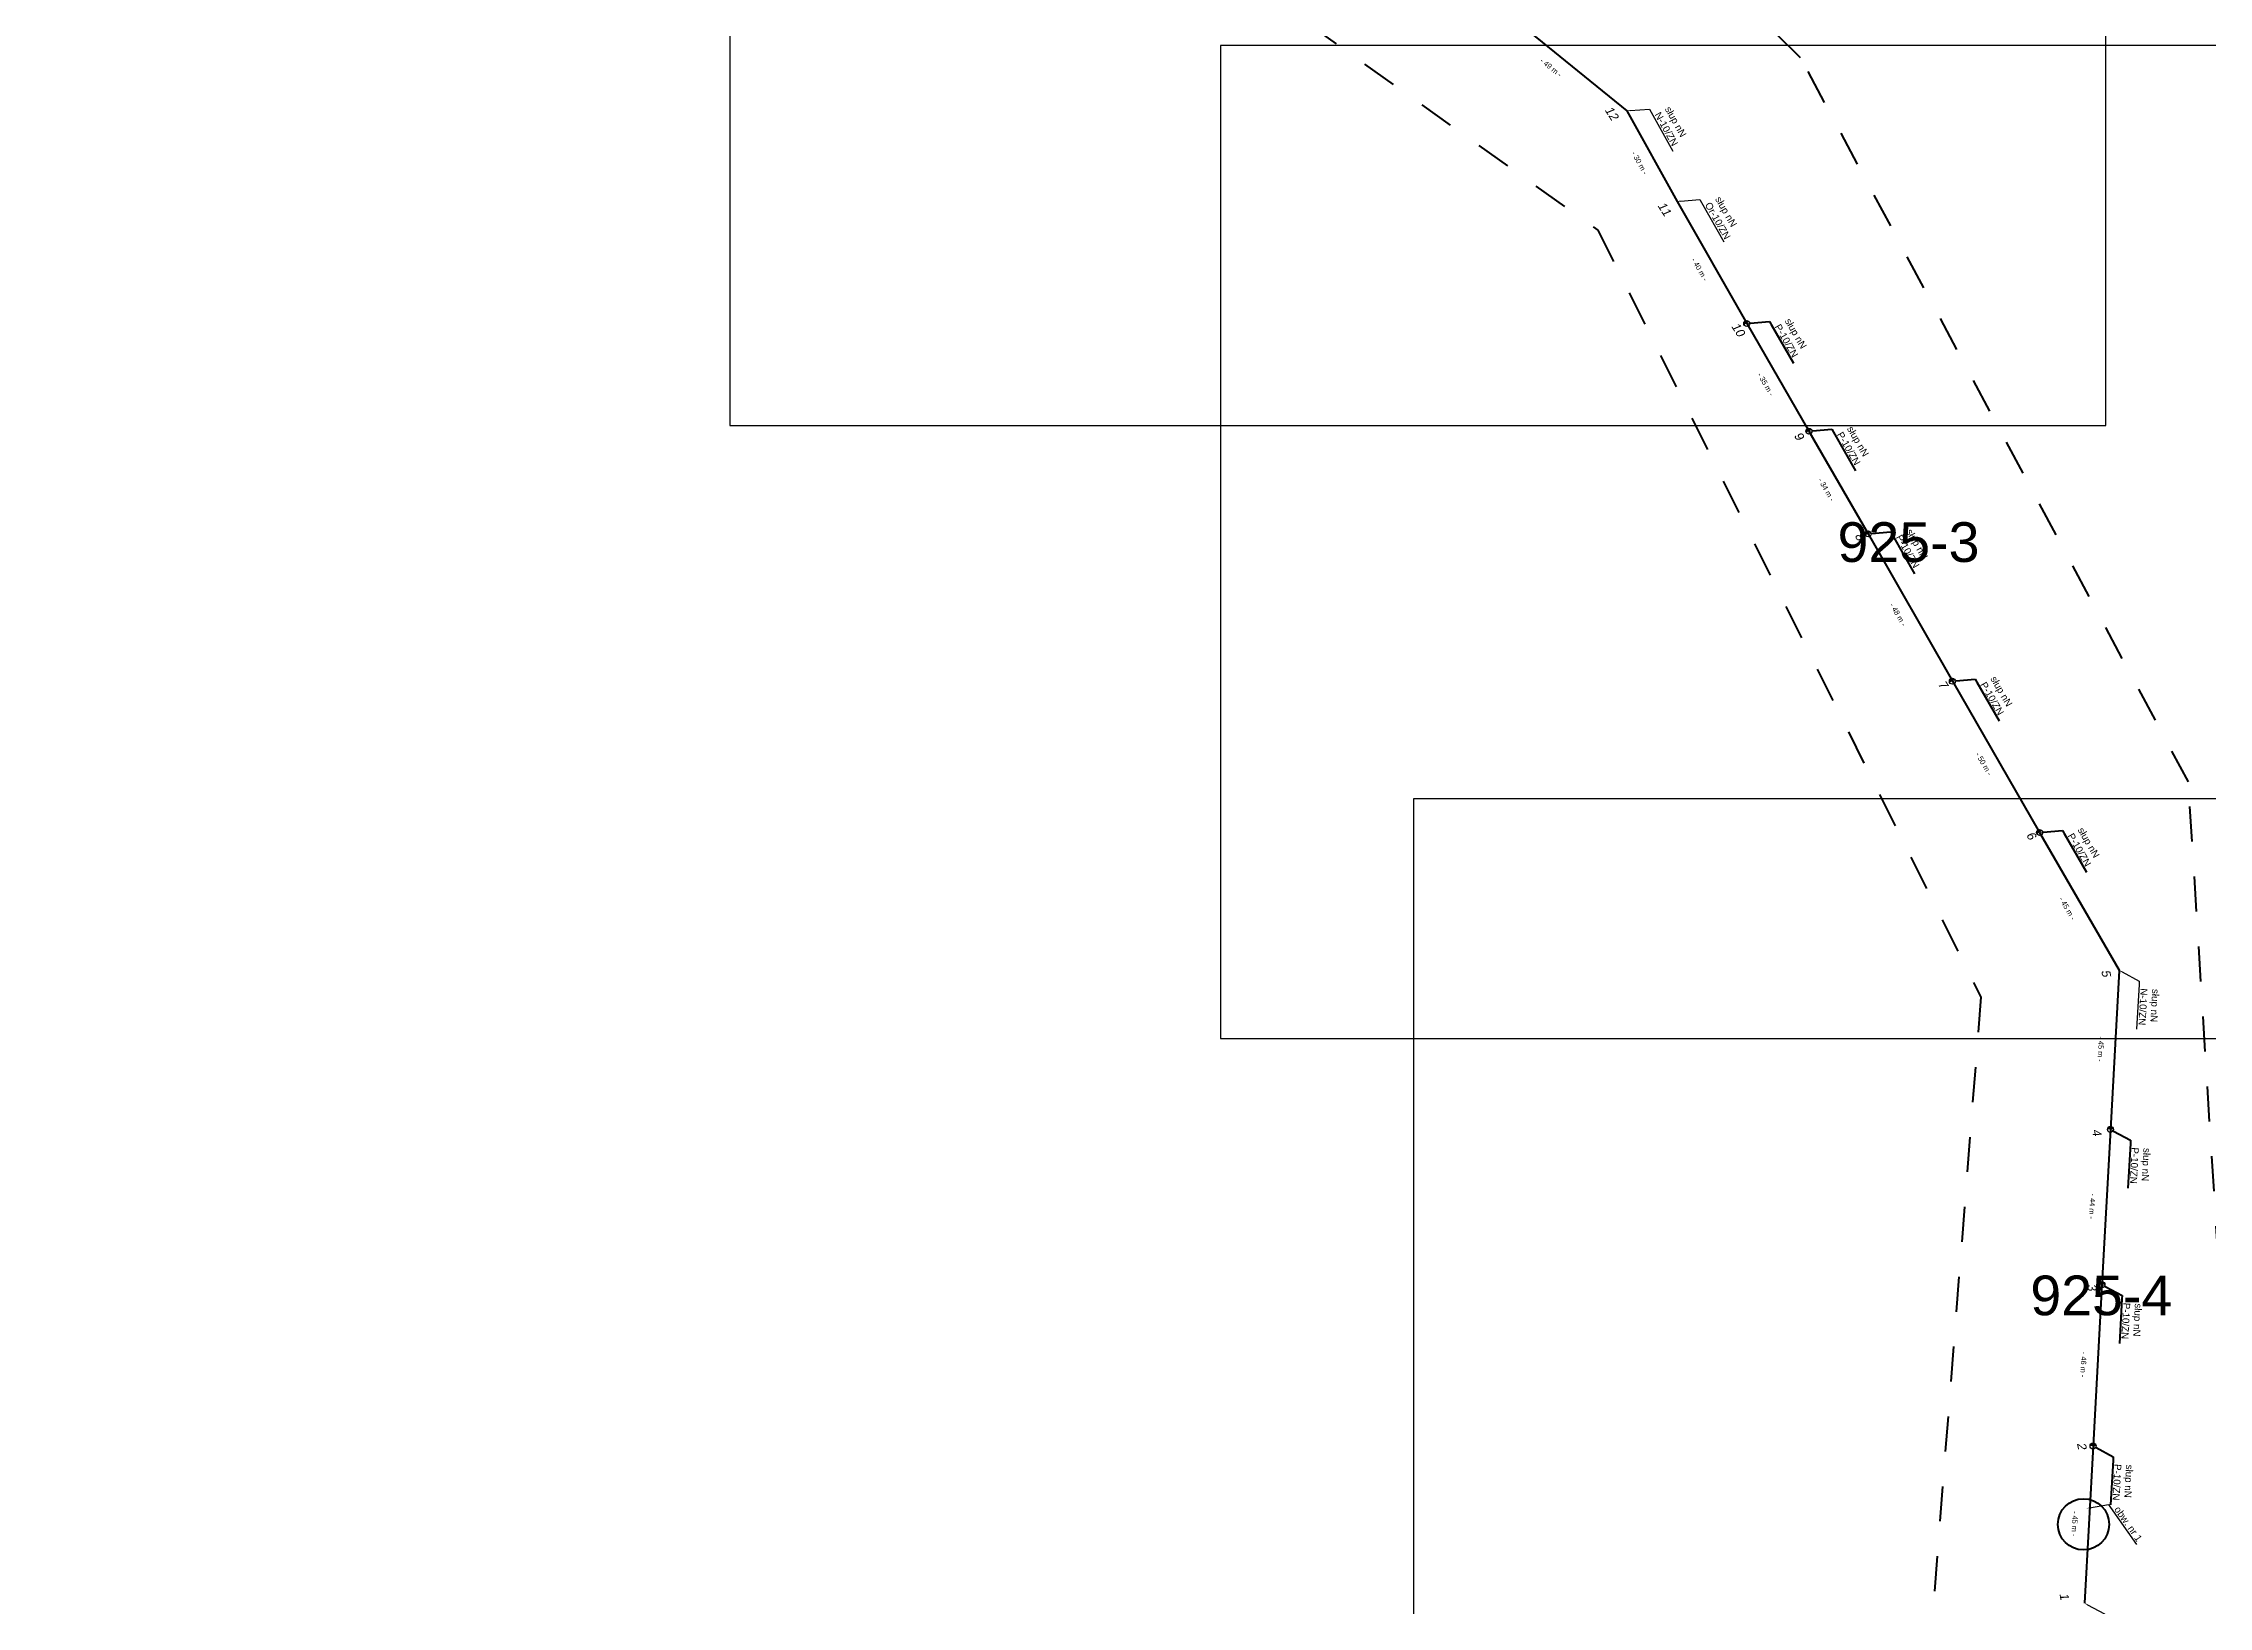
# Model space of a CAD drawing. Header units: millimetres. Extents: x 7543989 to 7550438, y 5805434 to 5809135.
# Drawn here: x 7546707 to 7547325, y 5806608 to 5807054 of the extents above; entities that cross this region are included whole.
import ezdxf
from ezdxf import colors
from ezdxf.entities.mleader import LeaderData, LeaderLine
from ezdxf.enums import TextEntityAlignment as Align
from ezdxf.math import Vec2, Vec3

# ---------------------------------------------------------------- set-up
doc = ezdxf.new("R2010")
doc.units = ezdxf.units.MM
doc.linetypes.add('4002', pattern=[2, 1, -1])
doc.layers.add('!tele', color=30, linetype='Continuous', lineweight=50, plot=False)
for name, color, linetype, lineweight in [('!trafo', 6, '4002', 50), ('_numery', 7, 'Continuous', 40), ('_PRZEWIESZENIA', 6, 'Continuous', 50)]:
    doc.layers.add(name, color=color, linetype=linetype, lineweight=lineweight)
doc.layers.add('_MM opisy', color=7, linetype='Continuous')
doc.layers.add('_MM slupy', color=5, linetype='Continuous')
doc.layers.add('DIM', color=7, linetype='Continuous', plot=False)
doc.styles.get("Standard").update_dxf_attribs({"font": 'arial.ttf'})
doc.dimstyles.new('opis linie', dxfattribs={"dimtxt": 1.5, "dimasz": 0.18, "dimexe": 0.18, "dimexo": 0.0625, "dimgap": 2.5, "dimtad": 4, "dimdec": 0, "dimzin": 0, "dimdsep": 46, "dimtxsty": 'Standard', "dimcen": 0.09, "dimse1": 1, "dimse2": 1, "dimsd1": 1, "dimsd2": 1, "dimclrt": 256, "dimadec": 0, "dimazin": 0, "dimtfac": 1, "dimtdec": 0, "dimtofl": 0, "dimtmove": 0, "dimatfit": 3, "dimfxl": 1, "dimtfill": 1, "dimtolj": 1, "dimtzin": 0, "dimarcsym": 0})

# ---------------------------------------------------------------- blocks, each defined once
blk = doc.blocks.new('ZN')
at = {"layer": '_MM slupy', "transparency": 33554687}
h = blk.add_hatch(color=256, dxfattribs=at)
h.dxf.hatch_style = 1
h.paths.add_polyline_path([(0, -0.86), (0, 0.86, 1)])
at = {"layer": '_MM slupy'}
blk.add_circle((0, 0), 0.857, dxfattribs=at)
blk = doc.blocks.new('*D310')
at = {"layer": 'Defpoints', "color": 0}
for p in [(7547120.66, 5807066), (7547158.38, 5807034.44), (7547158.85, 5807035.02)]:
    blk.add_point(p, dxfattribs=at)
at = {"layer": 'DIM', "insert": (7547137.23, 5807047.39), "char_height": 1.5, "attachment_point": 5, "rotation": 320.95079, "bg_fill": 3, "box_fill_scale": 1.1, "bg_fill_color": 9, "bg_fill_true_color": 13158600, "bg_fill_transparency": 0}
blk.add_mtext('\\A1;- 49 m -', dxfattribs=at)
blk = doc.blocks.new('*D311')
at = {"layer": 'Defpoints', "color": 0}
for p in [(7547158.85, 5807035.02), (7547172.53, 5807008.82), (7547173.19, 5807009.18)]:
    blk.add_point(p, dxfattribs=at)
at = {"layer": 'DIM', "insert": (7547162.51, 5807020.15), "char_height": 1.5, "attachment_point": 5, "rotation": 299.02824, "bg_fill": 3, "box_fill_scale": 1.1, "bg_fill_color": 9, "bg_fill_true_color": 13158600, "bg_fill_transparency": 0}
blk.add_mtext('\\A1;- 30 m -', dxfattribs=at)
blk = doc.blocks.new('*D312')
at = {"layer": 'Defpoints', "color": 0}
for p in [(7547173.19, 5807009.18), (7547192.42, 5806973.96), (7547193.07, 5806974.33)]:
    blk.add_point(p, dxfattribs=at)
at = {"layer": 'DIM', "insert": (7547179.64, 5806989.77), "char_height": 1.5, "attachment_point": 5, "rotation": 299.70237, "bg_fill": 3, "box_fill_scale": 1.1, "bg_fill_color": 9, "bg_fill_true_color": 13158600, "bg_fill_transparency": 0}
blk.add_mtext('\\A1;- 40 m -', dxfattribs=at)
blk = doc.blocks.new('*D313')
at = {"layer": 'Defpoints', "color": 0}
for p in [(7547193.07, 5806974.33), (7547210.18, 5806943.22), (7547210.83, 5806943.6)]:
    blk.add_point(p, dxfattribs=at)
at = {"layer": 'DIM', "insert": (7547198.47, 5806956.96), "char_height": 1.5, "attachment_point": 5, "rotation": 300.0252, "bg_fill": 3, "box_fill_scale": 1.1, "bg_fill_color": 9, "bg_fill_true_color": 13158600, "bg_fill_transparency": 0}
blk.add_mtext('\\A1;- 35 m -', dxfattribs=at)
blk = doc.blocks.new('*D314')
at = {"layer": 'Defpoints', "color": 0}
for p in [(7547210.83, 5806943.6), (7547227.03, 5806913.91), (7547227.68, 5806914.28)]:
    blk.add_point(p, dxfattribs=at)
at = {"layer": 'DIM', "insert": (7547215.77, 5806926.94), "char_height": 1.5, "attachment_point": 5, "rotation": 299.88568, "bg_fill": 3, "box_fill_scale": 1.1, "bg_fill_color": 9, "bg_fill_true_color": 13158600, "bg_fill_transparency": 0}
blk.add_mtext('\\A1;- 34 m -', dxfattribs=at)
blk = doc.blocks.new('*D315')
at = {"layer": 'Defpoints', "color": 0}
for p in [(7547227.68, 5806914.28), (7547251.09, 5806871.85), (7547251.74, 5806872.22)]:
    blk.add_point(p, dxfattribs=at)
at = {"layer": 'DIM', "insert": (7547236.22, 5806891.26), "char_height": 1.5, "attachment_point": 5, "rotation": 299.77128, "bg_fill": 3, "box_fill_scale": 1.1, "bg_fill_color": 9, "bg_fill_true_color": 13158600, "bg_fill_transparency": 0}
blk.add_mtext('\\A1;- 48 m -', dxfattribs=at)
blk = doc.blocks.new('*D316')
at = {"layer": 'Defpoints', "color": 0}
for p in [(7547251.74, 5806872.22), (7547276, 5806828.68), (7547276.64, 5806829.05)]:
    blk.add_point(p, dxfattribs=at)
at = {"layer": 'DIM', "insert": (7547260.71, 5806848.63), "char_height": 1.5, "attachment_point": 5, "rotation": 299.98327, "bg_fill": 3, "box_fill_scale": 1.1, "bg_fill_color": 9, "bg_fill_true_color": 13158600, "bg_fill_transparency": 0}
blk.add_mtext('\\A1;- 50 m -', dxfattribs=at)
blk = doc.blocks.new('*D317')
at = {"layer": 'Defpoints', "color": 0}
for p in [(7547276.64, 5806829.05), (7547298.67, 5806789.35), (7547299.32, 5806789.72)]:
    blk.add_point(p, dxfattribs=at)
at = {"layer": 'DIM', "insert": (7547284.51, 5806807.38), "char_height": 1.5, "attachment_point": 5, "rotation": 299.9622, "bg_fill": 3, "box_fill_scale": 1.1, "bg_fill_color": 9, "bg_fill_true_color": 13158600, "bg_fill_transparency": 0}
blk.add_mtext('\\A1;- 45 m -', dxfattribs=at)
blk = doc.blocks.new('*D379')
at = {"layer": 'Defpoints', "color": 0}
for p in [(7547299.32, 5806789.68), (7547296.09, 5806744.36), (7547296.84, 5806744.32)]:
    blk.add_point(p, dxfattribs=at)
at = {"layer": 'DIM', "insert": (7547294.07, 5806767.22), "char_height": 1.5, "attachment_point": 5, "rotation": 266.86762, "bg_fill": 3, "box_fill_scale": 1.1, "bg_fill_color": 9, "bg_fill_true_color": 13158600, "bg_fill_transparency": 0}
blk.add_mtext('\\A1;- 45 m -', dxfattribs=at)
blk = doc.blocks.new('*D380')
at = {"layer": 'Defpoints', "color": 0}
for p in [(7547296.84, 5806744.32), (7547293.66, 5806700.02), (7547294.41, 5806699.98)]:
    blk.add_point(p, dxfattribs=at)
at = {"layer": 'DIM', "insert": (7547291.63, 5806722.37), "char_height": 1.5, "attachment_point": 5, "rotation": 266.86762, "bg_fill": 3, "box_fill_scale": 1.1, "bg_fill_color": 9, "bg_fill_true_color": 13158600, "bg_fill_transparency": 0}
blk.add_mtext('\\A1;- 44 m -', dxfattribs=at)
blk = doc.blocks.new('*D381')
at = {"layer": 'Defpoints', "color": 0}
for p in [(7547294.41, 5806699.98), (7547291.14, 5806653.99), (7547291.89, 5806653.95)]:
    blk.add_point(p, dxfattribs=at)
at = {"layer": 'DIM', "insert": (7547289.14, 5806677.18), "char_height": 1.5, "attachment_point": 5, "rotation": 266.86762, "bg_fill": 3, "box_fill_scale": 1.1, "bg_fill_color": 9, "bg_fill_true_color": 13158600, "bg_fill_transparency": 0}
blk.add_mtext('\\A1;- 46 m -', dxfattribs=at)
blk = doc.blocks.new('*D382')
at = {"layer": 'Defpoints', "color": 0}
for p in [(7547291.89, 5806653.95), (7547288.65, 5806609.17), (7547289.39, 5806609.13)]:
    blk.add_point(p, dxfattribs=at)
at = {"layer": 'DIM', "insert": (7547286.64, 5806631.76), "char_height": 1.5, "attachment_point": 5, "rotation": 266.81341, "bg_fill": 3, "box_fill_scale": 1.1, "bg_fill_color": 9, "bg_fill_true_color": 13158600, "bg_fill_transparency": 0}
blk.add_mtext('\\A1;- 45 m -', dxfattribs=at)
blk = doc.blocks.new('q')
at = {"layer": '_MM slupy'}
blk.add_blockref('ZN', (0, 0), dxfattribs=at)
at = {"layer": '_MM opisy'}
ml = blk.add_multileader_mtext('Standard', dxfattribs=at)
ml.set_content('\\pxql;słup nN\\PP-10/ZN', color=256)
ml.set_leader_properties()
ml.build(insert=Vec2(0, 0))
ml.multileader.update_dxf_attribs({"has_text_frame": 1, "text_left_attachment_type": 5, "text_right_attachment_type": 5, "dogleg_length": 1, "arrow_head_size": 1})
ctx = ml.context
ctx.base_point, ctx.char_height, ctx.arrow_head_size, ctx.landing_gap_size, ctx.plane_origin = Vec3(3.75, 5.9), 2, 1, 1, Vec3(1.72, -1.42)
ctx.left_attachment, ctx.right_attachment = 5, 5
notes = []
notes.append((ctx, [(0, (1, 1, 0), (2.75, 5.9), (1, 0), 1, [(0, [(0, 0), (2.75, 5.9)], 0, [])])]))
ctx.mtext.insert, ctx.mtext.flow_direction = Vec3(4.75, 11.7), 5
ctx.mtext.has_bg_fill, ctx.mtext.bg_color, ctx.mtext.bg_scale_factor, ctx.mtext.bg_transparency, ctx.mtext.use_window_bg_color = 1, -1023410175, 1, 0, 1
for ctx, leaders in notes:
    for number, flags, end, landing, length, lines in leaders:
        leader = LeaderData()
        leader.index, (leader.has_last_leader_line, leader.has_dogleg_vector, leader.attachment_direction) = number, flags
        leader.last_leader_point, leader.dogleg_vector, leader.dogleg_length = Vec3(end), Vec3(landing), length
        for number, points, colour, breaks in lines:
            line = LeaderLine()
            line.index, line.vertices, line.color, line.breaks = number, Vec3.list(points), colors.encode_raw_color(colour), breaks
            leader.lines.append(line)
        ctx.leaders.append(leader)

msp = doc.modelspace()

# ---------------------------------------------------------------- linework, layer by layer
at = {"layer": '!tele', "elevation": 128.39}
for points in [[(7546753, 5807364.54), (7546789.8, 5807342.99), (7546826.37, 5807322.07), (7546858.1, 5807303.47), (7546890.33, 5807282.98), (7546919.55, 5807253.69), (7546951.96, 5807219.03), (7546982.28, 5807186.48), (7547015.93, 5807152.6), (7547051.12, 5807122.23), (7547086.27, 5807093.58), (7547120.66, 5807066), (7547158.85, 5807035.02), (7547173.19, 5807009.18), (7547193.07, 5806974.33), (7547210.83, 5806943.6), (7547227.68, 5806914.28), (7547251.74, 5806872.22), (7547276.64, 5806829.05), (7547299.32, 5806789.72), (7547299.32, 5806789.68)], [(7547299.32, 5806789.68), (7547296.84, 5806744.32), (7547294.41, 5806699.98), (7547291.89, 5806653.95), (7547289.39, 5806609.13)]]:
    msp.add_lwpolyline(points, dxfattribs=at)
at = {"layer": '!trafo', "ltscale": 10}
msp.add_lwpolyline([(7546747.54, 5807433.55), (7546707.13, 5807334.94), (7547051.46, 5807071.49), (7547150.64, 5807000.95), (7547259.86, 5806782.01), (7547244.22, 5806581.99), (7547760.47, 5806214.35), (7547791.76, 5806291.46), (7547331.38, 5806646.8), (7547319.09, 5806843.46), (7547208.46, 5807050.19), (7546929.11, 5807322.84)], close=True, dxfattribs=at)

# ---------------------------------------------------------------- next in the draw order: block references
at = {"layer": '!tele'}
for p, rotation in [((7547193.07, 5806974.33), 300.0252008884439), ((7547210.83, 5806943.6), 299.885682701704), ((7547227.68, 5806914.28), 299.7712808251049), ((7547251.74, 5806872.22), 299.9832661638729), ((7547276.64, 5806829.05), 299.9621960399915), ((7547296.84, 5806744.32), 266.8676185317591), ((7547294.41, 5806699.98), 266.8676185321074), ((7547291.89, 5806653.95), 266.8134115662842)]:
    msp.add_blockref('q', p, dxfattribs=dict(at, rotation=rotation))

# ---------------------------------------------------------------- next in the draw order: leaders
at = {"layer": '_MM opisy'}
ml = msp.add_multileader_mtext('Standard', dxfattribs=at)
ml.set_content('\\pxql;słup nN\\PN-10/ZN', color=256)
ml.set_leader_properties()
ml.build(insert=Vec2(0, 0))
ml.multileader.update_dxf_attribs({"has_text_frame": 1, "text_left_attachment_type": 5, "text_right_attachment_type": 5, "dogleg_length": 1, "arrow_head_size": 1})
ctx = ml.context
ctx.base_point, ctx.char_height, ctx.arrow_head_size, ctx.landing_gap_size, ctx.plane_origin, ctx.plane_x_axis, ctx.plane_y_axis = Vec3(7547165.83, 5807034.6), 2, 1, 1, Vec3(7547158.44, 5807032.83), Vec3(0.485241, -0.874381), Vec3(0.874381, 0.485241)
ctx.left_attachment, ctx.right_attachment = 5, 5
notes = []
notes.append((ctx, [(0, (1, 1, 0), (7547165.35, 5807035.48), (0.485241, -0.874381), 1, [(0, [(7547158.85, 5807035.02), (7547165.35, 5807035.48)], 0, [])])]))
ctx.mtext.insert, ctx.mtext.text_direction, ctx.mtext.flow_direction = Vec3(7547171.39, 5807036.54), Vec3(0.485241, -0.874381), 5
ctx.mtext.has_bg_fill, ctx.mtext.bg_color, ctx.mtext.bg_scale_factor, ctx.mtext.bg_transparency, ctx.mtext.use_window_bg_color = 1, -1023410175, 1, 0, 1
ml = msp.add_multileader_mtext('Standard', dxfattribs=at)
ml.set_content('\\pxql;słup nN\\POr-10/ZN', color=256)
ml.set_leader_properties()
ml.build(insert=Vec2(0, 0))
ml.multileader.update_dxf_attribs({"has_text_frame": 1, "text_left_attachment_type": 5, "text_right_attachment_type": 5, "dogleg_length": 1, "arrow_head_size": 1})
ctx = ml.context
ctx.base_point, ctx.char_height, ctx.arrow_head_size, ctx.landing_gap_size, ctx.plane_origin, ctx.plane_x_axis, ctx.plane_y_axis = Vec3(7547180.18, 5807008.84), 2, 1, 1, Vec3(7547172.81, 5807006.98), Vec3(0.495495, -0.868611), Vec3(0.868611, 0.495495)
ctx.left_attachment, ctx.right_attachment = 5, 5
notes.append((ctx, [(0, (1, 1, 0), (7547179.68, 5807009.71), (0.495495, -0.868611), 1, [(0, [(7547173.19, 5807009.18), (7547179.68, 5807009.71)], 0, [])])]))
ctx.mtext.insert, ctx.mtext.text_direction, ctx.mtext.flow_direction = Vec3(7547185.71, 5807010.85), Vec3(0.495495, -0.868611), 5
ctx.mtext.has_bg_fill, ctx.mtext.bg_color, ctx.mtext.bg_scale_factor, ctx.mtext.bg_transparency, ctx.mtext.use_window_bg_color = 1, -1023410175, 1, 0, 1
ml = msp.add_multileader_mtext('Standard', dxfattribs=at)
ml.set_content('\\pxql;słup nN\\PN-10/ZN', color=256)
ml.set_leader_properties()
ml.build(insert=Vec2(0, 0))
ml.multileader.update_dxf_attribs({"has_text_frame": 1, "text_left_attachment_type": 5, "text_right_attachment_type": 5, "dogleg_length": 1, "arrow_head_size": 1})
ctx = ml.context
ctx.base_point, ctx.char_height, ctx.arrow_head_size, ctx.landing_gap_size, ctx.plane_origin, ctx.plane_x_axis, ctx.plane_y_axis = Vec3(7547305.01, 5806785.65), 2, 1, 1, Vec3(7547297.81, 5806788.08), Vec3(-0.054643, -0.998506), Vec3(0.998506, -0.054643)
ctx.left_attachment, ctx.right_attachment = 5, 5
notes.append((ctx, [(0, (1, 1, 0), (7547305.06, 5806786.65), (-0.054643, -0.998506), 1, [(0, [(7547299.32, 5806789.72), (7547305.06, 5806786.65)], 0, [])])]))
ctx.mtext.insert, ctx.mtext.text_direction, ctx.mtext.flow_direction = Vec3(7547310.75, 5806784.33), Vec3(-0.054643, -0.998506), 5
ctx.mtext.has_bg_fill, ctx.mtext.bg_color, ctx.mtext.bg_scale_factor, ctx.mtext.bg_transparency, ctx.mtext.use_window_bg_color = 1, -1023410175, 1, 0, 1
ml = msp.add_multileader_mtext('Standard', dxfattribs=at)
ml.set_content('\\pxql;słup nN\\PNr-10/ZN', color=256)
ml.set_leader_properties()
ml.build(insert=Vec2(0, 0))
ml.multileader.update_dxf_attribs({"has_text_frame": 1, "text_left_attachment_type": 5, "text_right_attachment_type": 5, "dogleg_length": 1, "arrow_head_size": 1})
ctx = ml.context
ctx.base_point, ctx.char_height, ctx.arrow_head_size, ctx.landing_gap_size, ctx.plane_origin, ctx.plane_x_axis, ctx.plane_y_axis = Vec3(7547295.08, 5806605.05), 2, 1, 1, Vec3(7547287.88, 5806607.49), Vec3(-0.055588, -0.998454), Vec3(0.998454, -0.055588)
ctx.left_attachment, ctx.right_attachment = 5, 5
notes.append((ctx, [(0, (1, 1, 0), (7547295.13, 5806606.05), (-0.055588, -0.998454), 1, [(0, [(7547289.39, 5806609.13), (7547295.13, 5806606.05)], 0, [])])]))
ctx.mtext.insert, ctx.mtext.text_direction, ctx.mtext.flow_direction = Vec3(7547300.82, 5806603.73), Vec3(-0.055588, -0.998454), 5
ctx.mtext.has_bg_fill, ctx.mtext.bg_color, ctx.mtext.bg_scale_factor, ctx.mtext.bg_transparency, ctx.mtext.use_window_bg_color = 1, -1023410175, 1, 0, 1
for ctx, leaders in notes:
    for number, flags, end, landing, length, lines in leaders:
        leader = LeaderData()
        leader.index, (leader.has_last_leader_line, leader.has_dogleg_vector, leader.attachment_direction) = number, flags
        leader.last_leader_point, leader.dogleg_vector, leader.dogleg_length = Vec3(end), Vec3(landing), length
        for number, points, colour, breaks in lines:
            line = LeaderLine()
            line.index, line.vertices, line.color, line.breaks = number, Vec3.list(points), colors.encode_raw_color(colour), breaks
            leader.lines.append(line)
        ctx.leaders.append(leader)

# ---------------------------------------------------------------- next in the draw order: dimensions: what is measured, and where the dimension line sits
at = {"layer": 'DIM'}
dim = msp.add_aligned_dim(p1=(7547120.66, 5807066), p2=(7547158.85, 5807035.02), distance=-0.75, dimstyle='opis linie', override={"dimpost": '- <> m -'}, dxfattribs=at)
dim.commit()
dim.dimension.update_dxf_attribs({"geometry": '*D310', "text_midpoint": (7547137.23, 5807047.39)})

# ---------------------------------------------------------------- next in the draw order: leaders
at = {"layer": '_MM opisy', "color": 1}
ml = msp.add_multileader_mtext('Standard', dxfattribs=at)
ml.set_content('\\pxql;obw. nr 1', color=1)
ml.set_leader_properties()
ml.build(insert=Vec2(0, 0))
ml.multileader.update_dxf_attribs({"has_text_frame": 1, "text_left_attachment_type": 5, "text_right_attachment_type": 5, "dogleg_length": 1, "arrow_head_size": 1})
ctx = ml.context
ctx.base_point, ctx.char_height, ctx.arrow_head_size, ctx.landing_gap_size, ctx.plane_origin, ctx.plane_x_axis, ctx.plane_y_axis = Vec3(7547296.88, 5806636.42), 2, 1, 1, Vec3(7547289.71, 5806633.89), Vec3(0.573356, -0.819306), Vec3(0.819306, 0.573356)
ctx.left_attachment, ctx.right_attachment = 5, 5
notes = []
notes.append((ctx, [(0, (1, 1, 0), (7547296.3, 5806637.24), (0.573356, -0.819306), 1, [(0, [(7547289.89, 5806636.11), (7547296.3, 5806637.24)], 0, [])])]))
ctx.mtext.insert, ctx.mtext.text_direction, ctx.mtext.flow_direction = Vec3(7547299.45, 5806637), Vec3(0.573356, -0.819306), 5
ctx.mtext.has_bg_fill, ctx.mtext.bg_color, ctx.mtext.bg_scale_factor, ctx.mtext.bg_transparency, ctx.mtext.use_window_bg_color = 1, -1023410175, 1, 0, 1
for ctx, leaders in notes:
    for number, flags, end, landing, length, lines in leaders:
        leader = LeaderData()
        leader.index, (leader.has_last_leader_line, leader.has_dogleg_vector, leader.attachment_direction) = number, flags
        leader.last_leader_point, leader.dogleg_vector, leader.dogleg_length = Vec3(end), Vec3(landing), length
        for number, points, colour, breaks in lines:
            line = LeaderLine()
            line.index, line.vertices, line.color, line.breaks = number, Vec3.list(points), colors.encode_raw_color(colour), breaks
            leader.lines.append(line)
        ctx.leaders.append(leader)

# ---------------------------------------------------------------- next in the draw order: dimensions: what is measured, and where the dimension line sits
at = {"layer": 'DIM'}
dim = msp.add_aligned_dim(p1=(7547158.85, 5807035.02), p2=(7547173.19, 5807009.18), distance=-0.75, dimstyle='opis linie', override={"dimpost": '- <> m -'}, dxfattribs=at)
dim.commit()
dim.dimension.update_dxf_attribs({"geometry": '*D311', "text_midpoint": (7547162.51, 5807020.15)})

# ---------------------------------------------------------------- next in the draw order: texts
at = {"layer": '_numery', "oblique": 10}
msp.add_text('12', height=2.5, rotation=302.54936, dxfattribs=at).set_placement((7547152.46, 5807035.29))

# ---------------------------------------------------------------- next in the draw order: dimensions: what is measured, and where the dimension line sits
at = {"layer": 'DIM'}
dim = msp.add_aligned_dim(p1=(7547173.19, 5807009.18), p2=(7547193.07, 5806974.33), distance=-0.75, dimstyle='opis linie', override={"dimpost": '- <> m -'}, dxfattribs=at)
dim.commit()
dim.dimension.update_dxf_attribs({"geometry": '*D312', "text_midpoint": (7547179.64, 5806989.77)})

# ---------------------------------------------------------------- next in the draw order: texts
at = {"layer": '_numery', "oblique": 10}
msp.add_text('11', height=2.5, rotation=302.54936, dxfattribs=at).set_placement((7547167.53, 5807007.98))

# ---------------------------------------------------------------- next in the draw order: dimensions: what is measured, and where the dimension line sits
at = {"layer": 'DIM'}
dim = msp.add_aligned_dim(p1=(7547193.07, 5806974.33), p2=(7547210.83, 5806943.6), distance=-0.75, dimstyle='opis linie', override={"dimpost": '- <> m -'}, dxfattribs=at)
dim.commit()
dim.dimension.update_dxf_attribs({"geometry": '*D313', "text_midpoint": (7547198.47, 5806956.96)})

# ---------------------------------------------------------------- next in the draw order: texts
at = {"layer": '_numery', "oblique": 10}
msp.add_text('10', height=2.5, rotation=302.54936, dxfattribs=at).set_placement((7547188.56, 5806973.55))

# ---------------------------------------------------------------- next in the draw order: dimensions: what is measured, and where the dimension line sits
at = {"layer": 'DIM'}
dim = msp.add_aligned_dim(p1=(7547210.83, 5806943.6), p2=(7547227.68, 5806914.28), distance=-0.75, dimstyle='opis linie', override={"dimpost": '- <> m -'}, dxfattribs=at)
dim.commit()
dim.dimension.update_dxf_attribs({"geometry": '*D314', "text_midpoint": (7547215.77, 5806926.94)})

# ---------------------------------------------------------------- next in the draw order: linework, layer by layer
at = {"layer": 'Defpoints', "color": 4}
msp.add_lwpolyline([(7546902.98, 5806945.23), (7547295.49, 5806945.23), (7547295.49, 5807228.63), (7546902.98, 5807228.63)], close=True, dxfattribs=at)

# ---------------------------------------------------------------- next in the draw order: texts
at = {"layer": '_numery', "oblique": 10}
msp.add_text('9', height=2.5, rotation=302.54936, dxfattribs=at).set_placement((7547206.45, 5806942.33))

# ---------------------------------------------------------------- next in the draw order: dimensions: what is measured, and where the dimension line sits
at = {"layer": 'DIM'}
dim = msp.add_aligned_dim(p1=(7547227.68, 5806914.28), p2=(7547251.74, 5806872.22), distance=-0.75, dimstyle='opis linie', override={"dimpost": '- <> m -'}, dxfattribs=at)
dim.commit()
dim.dimension.update_dxf_attribs({"geometry": '*D315', "text_midpoint": (7547236.22, 5806891.26)})

# ---------------------------------------------------------------- next in the draw order: texts
at = {"layer": '_numery', "oblique": 10}
msp.add_text('8', height=2.5, rotation=302.54936, dxfattribs=at).set_placement((7547223.77, 5806913.74))
at = {"layer": 'Defpoints', "color": 4}
msp.add_text('925-3', height=11.336, dxfattribs=at).set_placement((7547239.23, 5806911.93), align=Align.MIDDLE_CENTER)

# ---------------------------------------------------------------- next in the draw order: dimensions: what is measured, and where the dimension line sits
at = {"layer": 'DIM'}
dim = msp.add_aligned_dim(p1=(7547251.74, 5806872.22), p2=(7547276.64, 5806829.05), distance=-0.75, dimstyle='opis linie', override={"dimpost": '- <> m -'}, dxfattribs=at)
dim.commit()
dim.dimension.update_dxf_attribs({"geometry": '*D316', "text_midpoint": (7547260.71, 5806848.63)})

# ---------------------------------------------------------------- next in the draw order: texts
at = {"layer": '_numery', "oblique": 10}
msp.add_text('7', height=2.5, rotation=302.54936, dxfattribs=at).set_placement((7547247.5, 5806871.44))

# ---------------------------------------------------------------- next in the draw order: dimensions: what is measured, and where the dimension line sits
at = {"layer": 'DIM'}
dim = msp.add_aligned_dim(p1=(7547276.64, 5806829.05), p2=(7547299.32, 5806789.72), distance=-0.75, dimstyle='opis linie', override={"dimpost": '- <> m -'}, dxfattribs=at)
dim.commit()
dim.dimension.update_dxf_attribs({"geometry": '*D317', "text_midpoint": (7547284.51, 5806807.38)})

# ---------------------------------------------------------------- next in the draw order: texts
at = {"layer": '_numery', "oblique": 10}
msp.add_text('6', height=2.5, rotation=302.54936, dxfattribs=at).set_placement((7547272.68, 5806828.31))

# ---------------------------------------------------------------- next in the draw order: dimensions: what is measured, and where the dimension line sits
at = {"layer": 'DIM'}
dim = msp.add_aligned_dim(p1=(7547299.32, 5806789.68), p2=(7547296.84, 5806744.32), distance=-0.75, dimstyle='opis linie', override={"dimpost": '- <> m -'}, dxfattribs=at)
dim.commit()
dim.dimension.update_dxf_attribs({"geometry": '*D379', "text_midpoint": (7547294.07, 5806767.22)})

# ---------------------------------------------------------------- next in the draw order: linework, layer by layer
at = {"layer": 'Defpoints', "color": 4}
msp.add_lwpolyline([(7547042.98, 5806770.23), (7547435.49, 5806770.23), (7547435.49, 5807053.63), (7547042.98, 5807053.63)], close=True, dxfattribs=at)

# ---------------------------------------------------------------- next in the draw order: texts
at = {"layer": '_numery', "oblique": 10}
msp.add_text('5', height=2.5, rotation=281.07257, dxfattribs=at).set_placement((7547294.21, 5806789.6))

# ---------------------------------------------------------------- next in the draw order: dimensions: what is measured, and where the dimension line sits
at = {"layer": 'DIM'}
dim = msp.add_aligned_dim(p1=(7547296.84, 5806744.32), p2=(7547294.41, 5806699.98), distance=-0.75, dimstyle='opis linie', override={"dimpost": '- <> m -'}, dxfattribs=at)
dim.commit()
dim.dimension.update_dxf_attribs({"geometry": '*D380', "text_midpoint": (7547291.63, 5806722.37)})

# ---------------------------------------------------------------- next in the draw order: texts
at = {"layer": '_numery', "oblique": 10}
msp.add_text('4', height=2.5, rotation=281.07257, dxfattribs=at).set_placement((7547291.54, 5806744.2))

# ---------------------------------------------------------------- next in the draw order: dimensions: what is measured, and where the dimension line sits
at = {"layer": 'DIM'}
dim = msp.add_aligned_dim(p1=(7547294.41, 5806699.98), p2=(7547291.89, 5806653.95), distance=-0.75, dimstyle='opis linie', override={"dimpost": '- <> m -'}, dxfattribs=at)
dim.commit()
dim.dimension.update_dxf_attribs({"geometry": '*D381', "text_midpoint": (7547289.14, 5806677.18)})

# ---------------------------------------------------------------- next in the draw order: texts
at = {"layer": '_numery', "oblique": 10}
msp.add_text('3', height=2.5, rotation=281.07257, dxfattribs=at).set_placement((7547290.16, 5806699.98))
at = {"layer": 'Defpoints', "color": 4}
msp.add_text('925-4', height=11.336, dxfattribs=at).set_placement((7547294.23, 5806696.93), align=Align.MIDDLE_CENTER)

# ---------------------------------------------------------------- next in the draw order: dimensions: what is measured, and where the dimension line sits
at = {"layer": 'DIM'}
dim = msp.add_aligned_dim(p1=(7547291.89, 5806653.95), p2=(7547289.39, 5806609.13), distance=-0.75, dimstyle='opis linie', override={"dimpost": '- <> m -'}, dxfattribs=at)
dim.commit()
dim.dimension.update_dxf_attribs({"geometry": '*D382', "text_midpoint": (7547286.64, 5806631.76)})

# ---------------------------------------------------------------- next in the draw order: linework, layer by layer
at = {"layer": '_PRZEWIESZENIA', "color": 3}
msp.add_circle((7547289.15, 5806631.59, 122.55), 7.32, dxfattribs=at)
at = {"layer": 'Defpoints', "color": 4}
msp.add_lwpolyline([(7547097.98, 5806555.23), (7547490.49, 5806555.23), (7547490.49, 5806838.63), (7547097.98, 5806838.63)], close=True, dxfattribs=at)

# ---------------------------------------------------------------- next in the draw order: texts
at = {"layer": '_numery', "oblique": 10}
for s, p in [('2', (7547287.28, 5806654.69)), ('1', (7547282.27, 5806611.76))]:
    msp.add_text(s, height=2.5, rotation=281.07257, dxfattribs=at).set_placement(p)

doc.saveas('drawing.dxf')
